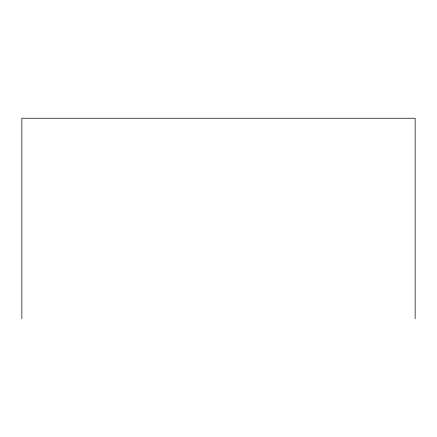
<?xml version="1.0" encoding="UTF-8"?>
<svg xmlns="http://www.w3.org/2000/svg" width="437" height="437" viewBox="0 0 437 437"><rect width="100%" height="100%" fill="white"/><g stroke="black" fill="none" stroke-linecap="round" stroke-linejoin="round"><path stroke-width="0.66" d="M415.15 318.753L415.15 118.247L21.85 118.247L21.85 318.753"/></g></svg>
